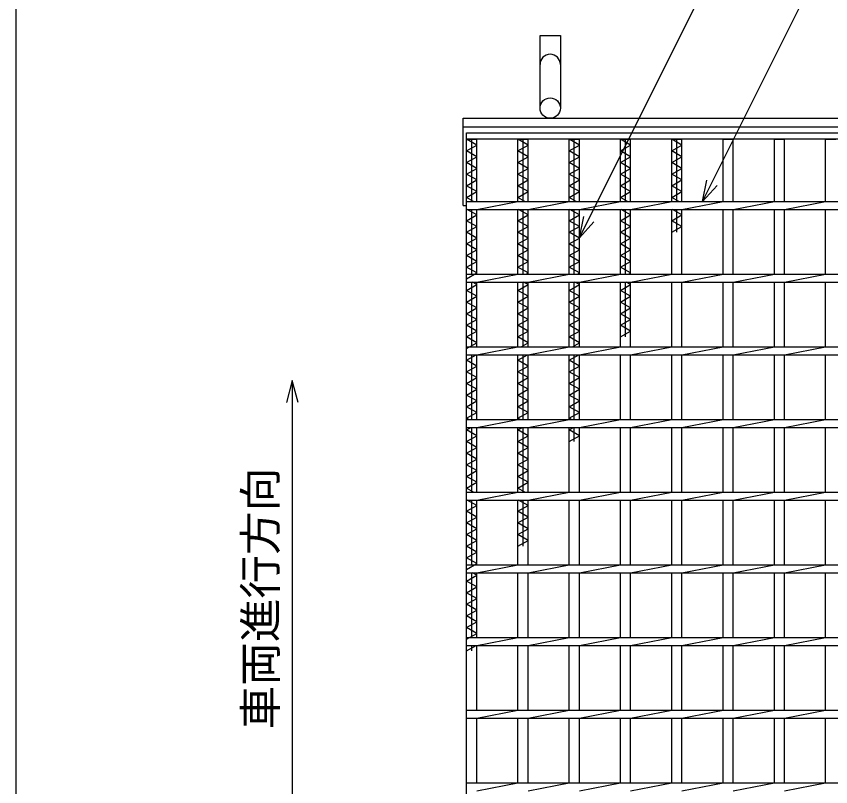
# Model space of a CAD drawing. Units: millimetres, scale not verified. Extents: x -1820 to 1731, y -1282 to 1054.
# Drawn here: x -1729 to -1168, y 29 to 559 of the extents above; entities that cross this region are included whole.
import ezdxf
from ezdxf.enums import TextEntityAlignment as Align

# ---------------------------------------------------------------- set-up
doc = ezdxf.new("R2010")
doc.units = ezdxf.units.MM
doc.header["$LTSCALE"] = 10
for name, color, linetype, lineweight in [('0_2', 150, 'Continuous', 25), ('16', 3, 'Continuous', 25), ('19', 6, 'Continuous', 25), ('22', 4, 'Continuous', 25)]:
    doc.layers.add(name, color=color, linetype=linetype, lineweight=lineweight)
doc.styles.add('ベクトル', font='')
doc.styles.get('ベクトル').set_extended_font_data('ベクトル')

msp = doc.modelspace()

# ---------------------------------------------------------------- linework, layer by layer
at = {"layer": '0_2'}
msp.add_line((-1729, -1146.5), (-1729, 1053.5), dxfattribs=at)
at = {"layer": '16'}
for p, q in [((-1419, 479), (-424, 479)), ((-1419, 474.5), (-1419, 479)), ((-424, 474.5), (-1419, 474.5)), ((-1419, -166.5), (-1419, 474.5)), ((-1419, 474.5), (-1412, 474.5)), ((-1412, 470.5), (-1419, 474.5)), ((-1415.5, 431.75), (-1415.5, 474.5)), ((-1412, 431.75), (-1412, 474.5)), ((-1383.7, 431.75), (-1383.7, 474.5)), ((-1383.7, 474.5), (-1376.7, 474.5)), ((-1376.7, 470.5), (-1383.7, 474.5)), ((-1380.2, 431.75), (-1380.2, 474.5)), ((-1376.7, 431.75), (-1376.7, 474.5)), ((-1348.4, 431.75), (-1348.4, 474.5)), ((-1348.4, 474.5), (-1341.4, 474.5)), ((-1341.4, 470.5), (-1348.4, 474.5)), ((-1344.9, 431.75), (-1344.9, 474.5)), ((-1341.4, 431.75), (-1341.4, 474.5)), ((-1313.1, 431.75), (-1313.1, 474.5)), ((-1313.1, 474.5), (-1306.1, 474.5)), ((-1306.1, 470.5), (-1313.1, 474.5)), ((-1309.6, 431.75), (-1309.6, 474.5)), ((-1306.1, 431.75), (-1306.1, 474.5)), ((-1277.8, 431.75), (-1277.8, 474.5)), ((-1277.8, 474.5), (-1270.8, 474.5)), ((-1270.8, 470.5), (-1277.8, 474.5)), ((-1274.3, 431.75), (-1274.3, 474.5)), ((-1270.8, 431.75), (-1270.8, 474.5)), ((-1242.5, 431.75), (-1242.5, 474.5)), ((-1242.5, 474.5), (-1235.5, 474.5)), ((-1235.5, 431.75), (-1235.5, 474.5)), ((-1207.2, 431.75), (-1207.2, 474.5)), ((-1207.2, 474.5), (-1200.2, 474.5)), ((-1200.2, 431.75), (-1200.2, 474.5)), ((-1171.9, 431.75), (-1171.9, 474.5)), ((-1171.9, 474.5), (-1164.9, 474.5)), ((-1419, 466.5), (-1412, 470.5)), ((-1412, 462.5), (-1419, 466.5)), ((-1383.7, 466.5), (-1376.7, 470.5)), ((-1376.7, 462.5), (-1383.7, 466.5)), ((-1348.4, 466.5), (-1341.4, 470.5)), ((-1341.4, 462.5), (-1348.4, 466.5)), ((-1313.1, 466.5), (-1306.1, 470.5)), ((-1306.1, 462.5), (-1313.1, 466.5)), ((-1277.8, 466.5), (-1270.8, 470.5)), ((-1270.8, 462.5), (-1277.8, 466.5)), ((-1419, 458.5), (-1412, 462.5)), ((-1383.7, 458.5), (-1376.7, 462.5)), ((-1348.4, 458.5), (-1341.4, 462.5)), ((-1313.1, 458.5), (-1306.1, 462.5)), ((-1277.8, 458.5), (-1270.8, 462.5)), ((-1412, 454.5), (-1419, 458.5)), ((-1419, 450.5), (-1412, 454.5)), ((-1376.7, 454.5), (-1383.7, 458.5)), ((-1383.7, 450.5), (-1376.7, 454.5)), ((-1341.4, 454.5), (-1348.4, 458.5)), ((-1348.4, 450.5), (-1341.4, 454.5)), ((-1306.1, 454.5), (-1313.1, 458.5)), ((-1313.1, 450.5), (-1306.1, 454.5)), ((-1270.8, 454.5), (-1277.8, 458.5)), ((-1277.8, 450.5), (-1270.8, 454.5)), ((-1412, 446.5), (-1419, 450.5)), ((-1376.7, 446.5), (-1383.7, 450.5)), ((-1341.4, 446.5), (-1348.4, 450.5)), ((-1306.1, 446.5), (-1313.1, 450.5)), ((-1270.8, 446.5), (-1277.8, 450.5)), ((-1419, 442.5), (-1412, 446.5)), ((-1383.7, 442.5), (-1376.7, 446.5)), ((-1348.4, 442.5), (-1341.4, 446.5)), ((-1313.1, 442.5), (-1306.1, 446.5)), ((-1277.8, 442.5), (-1270.8, 446.5)), ((-1412, 438.5), (-1419, 442.5)), ((-1419, 434.5), (-1412, 438.5)), ((-1376.7, 438.5), (-1383.7, 442.5)), ((-1383.7, 434.5), (-1376.7, 438.5)), ((-1341.4, 438.5), (-1348.4, 442.5)), ((-1348.4, 434.5), (-1341.4, 438.5)), ((-1306.1, 438.5), (-1313.1, 442.5)), ((-1313.1, 434.5), (-1306.1, 438.5)), ((-1270.8, 438.5), (-1277.8, 442.5)), ((-1277.8, 434.5), (-1270.8, 438.5)), ((-1414.19, 431.75), (-1419, 434.5)), ((-1419, 431.75), (-424, 431.75)), ((-1419, 426.25), (-1419, 431.75)), ((-1412, 426.25), (-1383.7, 431.75)), ((-1378.89, 431.75), (-1383.7, 434.5)), ((-1376.7, 426.25), (-1348.4, 431.75)), ((-1343.59, 431.75), (-1348.4, 434.5)), ((-1341.4, 426.25), (-1313.1, 431.75)), ((-1308.29, 431.75), (-1313.1, 434.5)), ((-1306.1, 426.25), (-1277.8, 431.75)), ((-1272.99, 431.75), (-1277.8, 434.5)), ((-1270.8, 426.25), (-1242.5, 431.75)), ((-1235.5, 426.25), (-1207.2, 431.75)), ((-1200.2, 426.25), (-1171.9, 431.75)), ((-1419, 426.25), (-424, 426.25)), ((-1412, 422.5), (-1418.56, 426.25)), ((-1415.5, 381.75), (-1415.5, 426.25)), ((-1412, 381.75), (-1412, 426.25)), ((-1383.7, 381.75), (-1383.7, 426.25)), ((-1376.7, 422.5), (-1383.26, 426.25)), ((-1380.2, 381.75), (-1380.2, 426.25)), ((-1376.7, 381.75), (-1376.7, 426.25)), ((-1348.4, 381.75), (-1348.4, 426.25)), ((-1341.4, 422.5), (-1347.96, 426.25)), ((-1344.9, 381.75), (-1344.9, 426.25)), ((-1341.4, 381.75), (-1341.4, 426.25)), ((-1313.1, 381.75), (-1313.1, 426.25)), ((-1306.1, 422.5), (-1312.66, 426.25)), ((-1309.6, 381.75), (-1309.6, 426.25)), ((-1306.1, 381.75), (-1306.1, 426.25)), ((-1277.8, 381.75), (-1277.8, 426.25)), ((-1270.8, 422.5), (-1277.36, 426.25)), ((-1274.3, 410.5), (-1274.3, 426.25)), ((-1270.8, 381.75), (-1270.8, 426.25)), ((-1242.5, 381.75), (-1242.5, 426.25)), ((-1235.5, 381.75), (-1235.5, 426.25)), ((-1207.2, 381.75), (-1207.2, 426.25)), ((-1200.2, 381.75), (-1200.2, 426.25)), ((-1171.9, 381.75), (-1171.9, 426.25)), ((-1419, 418.5), (-1412, 422.5)), ((-1383.7, 418.5), (-1376.7, 422.5)), ((-1348.4, 418.5), (-1341.4, 422.5)), ((-1313.1, 418.5), (-1306.1, 422.5)), ((-1277.8, 418.5), (-1270.8, 422.5)), ((-1412, 414.5), (-1419, 418.5)), ((-1376.7, 414.5), (-1383.7, 418.5)), ((-1341.4, 414.5), (-1348.4, 418.5)), ((-1306.1, 414.5), (-1313.1, 418.5)), ((-1270.8, 414.5), (-1277.8, 418.5)), ((-1419, 410.5), (-1412, 414.5)), ((-1412, 406.5), (-1419, 410.5)), ((-1383.7, 410.5), (-1376.7, 414.5)), ((-1376.7, 406.5), (-1383.7, 410.5)), ((-1348.4, 410.5), (-1341.4, 414.5)), ((-1341.4, 406.5), (-1348.4, 410.5)), ((-1313.1, 410.5), (-1306.1, 414.5)), ((-1306.1, 406.5), (-1313.1, 410.5)), ((-1277.8, 410.5), (-1270.8, 414.5)), ((-1419, 402.5), (-1412, 406.5)), ((-1383.7, 402.5), (-1376.7, 406.5)), ((-1348.4, 402.5), (-1341.4, 406.5)), ((-1313.1, 402.5), (-1306.1, 406.5)), ((-1412, 398.5), (-1419, 402.5)), ((-1419, 394.5), (-1412, 398.5)), ((-1376.7, 398.5), (-1383.7, 402.5)), ((-1383.7, 394.5), (-1376.7, 398.5)), ((-1341.4, 398.5), (-1348.4, 402.5)), ((-1348.4, 394.5), (-1341.4, 398.5)), ((-1306.1, 398.5), (-1313.1, 402.5)), ((-1313.1, 394.5), (-1306.1, 398.5)), ((-1412, 390.5), (-1419, 394.5)), ((-1376.7, 390.5), (-1383.7, 394.5)), ((-1341.4, 390.5), (-1348.4, 394.5)), ((-1306.1, 390.5), (-1313.1, 394.5)), ((-1419, 386.5), (-1412, 390.5)), ((-1383.7, 386.5), (-1376.7, 390.5)), ((-1348.4, 386.5), (-1341.4, 390.5)), ((-1313.1, 386.5), (-1306.1, 390.5)), ((-1412, 382.5), (-1419, 386.5)), ((-1419, 378.5), (-1412, 382.5)), ((-1419, 381.75), (-424, 381.75)), ((-1419, 376.25), (-1419, 381.75)), ((-1412, 376.25), (-1383.7, 381.75)), ((-1376.7, 382.5), (-1383.7, 386.5)), ((-1378.01, 381.75), (-1376.7, 382.5)), ((-1376.7, 376.25), (-1348.4, 381.75)), ((-1341.4, 382.5), (-1348.4, 386.5)), ((-1342.71, 381.75), (-1341.4, 382.5)), ((-1341.4, 376.25), (-1313.1, 381.75)), ((-1306.1, 382.5), (-1313.1, 386.5)), ((-1307.41, 381.75), (-1306.1, 382.5)), ((-1306.1, 376.25), (-1277.8, 381.75)), ((-1270.8, 376.25), (-1242.5, 381.75)), ((-1235.5, 376.25), (-1207.2, 381.75)), ((-1200.2, 376.25), (-1171.9, 381.75)), ((-1419, 376.25), (-424, 376.25)), ((-1415.5, 331.75), (-1415.5, 376.25)), ((-1412, 374.5), (-1415.06, 376.25)), ((-1412, 331.75), (-1412, 376.25)), ((-1383.7, 331.75), (-1383.7, 376.25)), ((-1380.2, 331.75), (-1380.2, 376.25)), ((-1376.7, 374.5), (-1379.76, 376.25)), ((-1376.7, 331.75), (-1376.7, 376.25)), ((-1348.4, 331.75), (-1348.4, 376.25)), ((-1344.9, 331.75), (-1344.9, 376.25)), ((-1341.4, 374.5), (-1344.46, 376.25)), ((-1341.4, 331.75), (-1341.4, 376.25)), ((-1313.1, 331.75), (-1313.1, 376.25)), ((-1309.6, 338.5), (-1309.6, 376.25)), ((-1306.1, 374.5), (-1309.16, 376.25)), ((-1306.1, 331.75), (-1306.1, 376.25)), ((-1277.8, 331.75), (-1277.8, 376.25)), ((-1270.8, 331.75), (-1270.8, 376.25)), ((-1242.5, 331.75), (-1242.5, 376.25)), ((-1235.5, 331.75), (-1235.5, 376.25)), ((-1207.2, 331.75), (-1207.2, 376.25)), ((-1200.2, 331.75), (-1200.2, 376.25)), ((-1171.9, 331.75), (-1171.9, 376.25)), ((-1419, 370.5), (-1412, 374.5)), ((-1412, 366.5), (-1419, 370.5)), ((-1383.7, 370.5), (-1376.7, 374.5)), ((-1376.7, 366.5), (-1383.7, 370.5)), ((-1348.4, 370.5), (-1341.4, 374.5)), ((-1341.4, 366.5), (-1348.4, 370.5)), ((-1313.1, 370.5), (-1306.1, 374.5)), ((-1306.1, 366.5), (-1313.1, 370.5)), ((-1419, 362.5), (-1412, 366.5)), ((-1383.7, 362.5), (-1376.7, 366.5)), ((-1348.4, 362.5), (-1341.4, 366.5)), ((-1313.1, 362.5), (-1306.1, 366.5)), ((-1412, 358.5), (-1419, 362.5)), ((-1376.7, 358.5), (-1383.7, 362.5)), ((-1341.4, 358.5), (-1348.4, 362.5)), ((-1306.1, 358.5), (-1313.1, 362.5)), ((-1419, 354.5), (-1412, 358.5)), ((-1412, 350.5), (-1419, 354.5)), ((-1383.7, 354.5), (-1376.7, 358.5)), ((-1376.7, 350.5), (-1383.7, 354.5)), ((-1348.4, 354.5), (-1341.4, 358.5)), ((-1341.4, 350.5), (-1348.4, 354.5)), ((-1313.1, 354.5), (-1306.1, 358.5)), ((-1306.1, 350.5), (-1313.1, 354.5)), ((-1419, 346.5), (-1412, 350.5)), ((-1383.7, 346.5), (-1376.7, 350.5)), ((-1348.4, 346.5), (-1341.4, 350.5)), ((-1313.1, 346.5), (-1306.1, 350.5)), ((-1412, 342.5), (-1419, 346.5)), ((-1419, 338.5), (-1412, 342.5)), ((-1376.7, 342.5), (-1383.7, 346.5)), ((-1383.7, 338.5), (-1376.7, 342.5)), ((-1341.4, 342.5), (-1348.4, 346.5)), ((-1348.4, 338.5), (-1341.4, 342.5)), ((-1306.1, 342.5), (-1313.1, 346.5)), ((-1313.1, 338.5), (-1306.1, 342.5)), ((-1412, 334.5), (-1419, 338.5)), ((-1376.7, 334.5), (-1383.7, 338.5)), ((-1341.4, 334.5), (-1348.4, 338.5)), ((-1419, 330.5), (-1412, 334.5)), ((-1419, 331.75), (-424, 331.75)), ((-1419, 326.25), (-1419, 331.75)), ((-1412, 326.25), (-1383.7, 331.75)), ((-1381.51, 331.75), (-1376.7, 334.5)), ((-1376.7, 326.25), (-1348.4, 331.75)), ((-1346.21, 331.75), (-1341.4, 334.5)), ((-1341.4, 326.25), (-1313.1, 331.75)), ((-1306.1, 326.25), (-1277.8, 331.75)), ((-1270.8, 326.25), (-1242.5, 331.75)), ((-1235.5, 326.25), (-1207.2, 331.75)), ((-1200.2, 326.25), (-1171.9, 331.75)), ((-1419, 326.25), (-424, 326.25)), ((-1419, 322.5), (-1412.44, 326.25)), ((-1415.5, 281.75), (-1415.5, 326.25)), ((-1412, 281.75), (-1412, 326.25)), ((-1383.7, 281.75), (-1383.7, 326.25)), ((-1383.7, 322.5), (-1377.14, 326.25)), ((-1380.2, 281.75), (-1380.2, 326.25)), ((-1376.7, 281.75), (-1376.7, 326.25)), ((-1348.4, 281.75), (-1348.4, 326.25)), ((-1348.4, 322.5), (-1341.84, 326.25)), ((-1344.9, 281.75), (-1344.9, 326.25)), ((-1341.4, 281.75), (-1341.4, 326.25)), ((-1313.1, 281.75), (-1313.1, 326.25)), ((-1306.1, 281.75), (-1306.1, 326.25)), ((-1277.8, 281.75), (-1277.8, 326.25)), ((-1270.8, 281.75), (-1270.8, 326.25)), ((-1242.5, 281.75), (-1242.5, 326.25)), ((-1235.5, 281.75), (-1235.5, 326.25)), ((-1207.2, 281.75), (-1207.2, 326.25)), ((-1200.2, 281.75), (-1200.2, 326.25)), ((-1171.9, 281.75), (-1171.9, 326.25)), ((-1412, 318.5), (-1419, 322.5)), ((-1376.7, 318.5), (-1383.7, 322.5)), ((-1341.4, 318.5), (-1348.4, 322.5)), ((-1419, 314.5), (-1412, 318.5)), ((-1412, 310.5), (-1419, 314.5)), ((-1383.7, 314.5), (-1376.7, 318.5)), ((-1376.7, 310.5), (-1383.7, 314.5)), ((-1348.4, 314.5), (-1341.4, 318.5)), ((-1341.4, 310.5), (-1348.4, 314.5)), ((-1419, 306.5), (-1412, 310.5)), ((-1383.7, 306.5), (-1376.7, 310.5)), ((-1348.4, 306.5), (-1341.4, 310.5)), ((-1412, 302.5), (-1419, 306.5)), ((-1376.7, 302.5), (-1383.7, 306.5)), ((-1341.4, 302.5), (-1348.4, 306.5)), ((-1419, 298.5), (-1412, 302.5)), ((-1412, 294.5), (-1419, 298.5)), ((-1383.7, 298.5), (-1376.7, 302.5)), ((-1376.7, 294.5), (-1383.7, 298.5)), ((-1348.4, 298.5), (-1341.4, 302.5)), ((-1341.4, 294.5), (-1348.4, 298.5)), ((-1419, 290.5), (-1412, 294.5)), ((-1383.7, 290.5), (-1376.7, 294.5)), ((-1348.4, 290.5), (-1341.4, 294.5)), ((-1412, 286.5), (-1419, 290.5)), ((-1419, 282.5), (-1412, 286.5)), ((-1376.7, 286.5), (-1383.7, 290.5)), ((-1383.7, 282.5), (-1376.7, 286.5)), ((-1341.4, 286.5), (-1348.4, 290.5)), ((-1348.4, 282.5), (-1341.4, 286.5)), ((-1417.69, 281.75), (-1419, 282.5)), ((-1419, 281.75), (-424, 281.75)), ((-1419, 276.25), (-1419, 281.75)), ((-1412, 276.25), (-1383.7, 281.75)), ((-1382.39, 281.75), (-1383.7, 282.5)), ((-1376.7, 276.25), (-1348.4, 281.75)), ((-1347.09, 281.75), (-1348.4, 282.5)), ((-1341.4, 276.25), (-1313.1, 281.75)), ((-1306.1, 276.25), (-1277.8, 281.75)), ((-1270.8, 276.25), (-1242.5, 281.75)), ((-1235.5, 276.25), (-1207.2, 281.75)), ((-1200.2, 276.25), (-1171.9, 281.75)), ((-1419, 276.25), (-424, 276.25)), ((-1419, 274.5), (-1415.94, 276.25)), ((-1415.5, 231.75), (-1415.5, 276.25)), ((-1412, 231.75), (-1412, 276.25)), ((-1383.7, 231.75), (-1383.7, 276.25)), ((-1383.7, 274.5), (-1380.64, 276.25)), ((-1380.2, 231.75), (-1380.2, 276.25)), ((-1376.7, 231.75), (-1376.7, 276.25)), ((-1348.4, 231.75), (-1348.4, 276.25)), ((-1348.4, 274.5), (-1345.34, 276.25)), ((-1344.9, 266.5), (-1344.9, 276.25)), ((-1341.4, 231.75), (-1341.4, 276.25)), ((-1313.1, 231.75), (-1313.1, 276.25)), ((-1306.1, 231.75), (-1306.1, 276.25)), ((-1277.8, 231.75), (-1277.8, 276.25)), ((-1270.8, 231.75), (-1270.8, 276.25)), ((-1242.5, 231.75), (-1242.5, 276.25)), ((-1235.5, 231.75), (-1235.5, 276.25)), ((-1207.2, 231.75), (-1207.2, 276.25)), ((-1200.2, 231.75), (-1200.2, 276.25)), ((-1171.9, 231.75), (-1171.9, 276.25)), ((-1412, 270.5), (-1419, 274.5)), ((-1419, 266.5), (-1412, 270.5)), ((-1376.7, 270.5), (-1383.7, 274.5)), ((-1383.7, 266.5), (-1376.7, 270.5)), ((-1341.4, 270.5), (-1348.4, 274.5)), ((-1348.4, 266.5), (-1341.4, 270.5)), ((-1412, 262.5), (-1419, 266.5)), ((-1376.7, 262.5), (-1383.7, 266.5)), ((-1419, 258.5), (-1412, 262.5)), ((-1412, 254.5), (-1419, 258.5)), ((-1383.7, 258.5), (-1376.7, 262.5)), ((-1376.7, 254.5), (-1383.7, 258.5)), ((-1419, 250.5), (-1412, 254.5)), ((-1383.7, 250.5), (-1376.7, 254.5)), ((-1412, 246.5), (-1419, 250.5)), ((-1376.7, 246.5), (-1383.7, 250.5)), ((-1419, 242.5), (-1412, 246.5)), ((-1412, 238.5), (-1419, 242.5)), ((-1383.7, 242.5), (-1376.7, 246.5)), ((-1376.7, 238.5), (-1383.7, 242.5)), ((-1419, 234.5), (-1412, 238.5)), ((-1383.7, 234.5), (-1376.7, 238.5)), ((-1414.19, 231.75), (-1419, 234.5)), ((-1419, 231.75), (-424, 231.75)), ((-1419, 226.25), (-1419, 231.75)), ((-1412, 226.25), (-1383.7, 231.75)), ((-1378.89, 231.75), (-1383.7, 234.5)), ((-1376.7, 226.25), (-1348.4, 231.75)), ((-1341.4, 226.25), (-1313.1, 231.75)), ((-1306.1, 226.25), (-1277.8, 231.75)), ((-1270.8, 226.25), (-1242.5, 231.75)), ((-1235.5, 226.25), (-1207.2, 231.75)), ((-1200.2, 226.25), (-1171.9, 231.75)), ((-1419, 226.25), (-424, 226.25)), ((-1412, 222.5), (-1418.56, 226.25)), ((-1415.5, 181.75), (-1415.5, 226.25)), ((-1412, 181.75), (-1412, 226.25)), ((-1383.7, 181.75), (-1383.7, 226.25)), ((-1376.7, 222.5), (-1383.26, 226.25)), ((-1380.2, 194.5), (-1380.2, 226.25)), ((-1376.7, 181.75), (-1376.7, 226.25)), ((-1348.4, 181.75), (-1348.4, 226.25)), ((-1341.4, 181.75), (-1341.4, 226.25)), ((-1313.1, 181.75), (-1313.1, 226.25)), ((-1306.1, 181.75), (-1306.1, 226.25)), ((-1277.8, 181.75), (-1277.8, 226.25)), ((-1270.8, 181.75), (-1270.8, 226.25)), ((-1242.5, 181.75), (-1242.5, 226.25)), ((-1235.5, 181.75), (-1235.5, 226.25)), ((-1207.2, 181.75), (-1207.2, 226.25)), ((-1200.2, 181.75), (-1200.2, 226.25)), ((-1171.9, 181.75), (-1171.9, 226.25)), ((-1419, 218.5), (-1412, 222.5)), ((-1383.7, 218.5), (-1376.7, 222.5)), ((-1412, 214.5), (-1419, 218.5)), ((-1419, 210.5), (-1412, 214.5)), ((-1376.7, 214.5), (-1383.7, 218.5)), ((-1383.7, 210.5), (-1376.7, 214.5)), ((-1412, 206.5), (-1419, 210.5)), ((-1376.7, 206.5), (-1383.7, 210.5)), ((-1419, 202.5), (-1412, 206.5)), ((-1412, 198.5), (-1419, 202.5)), ((-1383.7, 202.5), (-1376.7, 206.5)), ((-1376.7, 198.5), (-1383.7, 202.5)), ((-1419, 194.5), (-1412, 198.5)), ((-1383.7, 194.5), (-1376.7, 198.5)), ((-1412, 190.5), (-1419, 194.5)), ((-1419, 186.5), (-1412, 190.5)), ((-1412, 182.5), (-1419, 186.5)), ((-1419, 178.5), (-1412, 182.5)), ((-1419, 181.75), (-424, 181.75)), ((-1419, 176.25), (-1419, 181.75)), ((-1412, 176.25), (-1383.7, 181.75)), ((-1376.7, 176.25), (-1348.4, 181.75)), ((-1341.4, 176.25), (-1313.1, 181.75)), ((-1306.1, 176.25), (-1277.8, 181.75)), ((-1270.8, 176.25), (-1242.5, 181.75)), ((-1235.5, 176.25), (-1207.2, 181.75)), ((-1200.2, 176.25), (-1171.9, 181.75)), ((-1419, 176.25), (-424, 176.25)), ((-1419, 170.5), (-1412, 174.5)), ((-1415.5, 131.75), (-1415.5, 176.25)), ((-1412, 174.5), (-1415.06, 176.25)), ((-1412, 131.75), (-1412, 176.25)), ((-1383.7, 131.75), (-1383.7, 176.25)), ((-1376.7, 131.75), (-1376.7, 176.25)), ((-1348.4, 131.75), (-1348.4, 176.25)), ((-1341.4, 131.75), (-1341.4, 176.25)), ((-1313.1, 131.75), (-1313.1, 176.25)), ((-1306.1, 131.75), (-1306.1, 176.25)), ((-1277.8, 131.75), (-1277.8, 176.25)), ((-1270.8, 131.75), (-1270.8, 176.25)), ((-1242.5, 131.75), (-1242.5, 176.25)), ((-1235.5, 131.75), (-1235.5, 176.25)), ((-1207.2, 131.75), (-1207.2, 176.25)), ((-1200.2, 131.75), (-1200.2, 176.25)), ((-1171.9, 131.75), (-1171.9, 176.25)), ((-1412, 166.5), (-1419, 170.5)), ((-1419, 162.5), (-1412, 166.5)), ((-1412, 158.5), (-1419, 162.5)), ((-1419, 154.5), (-1412, 158.5)), ((-1412, 150.5), (-1419, 154.5)), ((-1419, 146.5), (-1412, 150.5)), ((-1412, 142.5), (-1419, 146.5)), ((-1419, 138.5), (-1412, 142.5)), ((-1412, 134.5), (-1419, 138.5)), ((-1419, 130.5), (-1412, 134.5)), ((-1419, 131.75), (-424, 131.75)), ((-1419, 126.25), (-1419, 131.75)), ((-1412, 126.25), (-1383.7, 131.75)), ((-1376.7, 126.25), (-1348.4, 131.75)), ((-1341.4, 126.25), (-1313.1, 131.75)), ((-1306.1, 126.25), (-1277.8, 131.75)), ((-1270.8, 126.25), (-1242.5, 131.75)), ((-1235.5, 126.25), (-1207.2, 131.75)), ((-1200.2, 126.25), (-1171.9, 131.75)), ((-1419, 126.25), (-424, 126.25)), ((-1419, 122.5), (-1412.44, 126.25)), ((-1415.5, 122.5), (-1415.5, 126.25)), ((-1412, 81.75), (-1412, 126.25)), ((-1383.7, 81.75), (-1383.7, 126.25)), ((-1376.7, 81.75), (-1376.7, 126.25)), ((-1348.4, 81.75), (-1348.4, 126.25)), ((-1341.4, 81.75), (-1341.4, 126.25)), ((-1313.1, 81.75), (-1313.1, 126.25)), ((-1306.1, 81.75), (-1306.1, 126.25)), ((-1277.8, 81.75), (-1277.8, 126.25)), ((-1270.8, 81.75), (-1270.8, 126.25)), ((-1242.5, 81.75), (-1242.5, 126.25)), ((-1235.5, 81.75), (-1235.5, 126.25)), ((-1207.2, 81.75), (-1207.2, 126.25)), ((-1200.2, 81.75), (-1200.2, 126.25)), ((-1171.9, 81.75), (-1171.9, 126.25)), ((-1419, 81.75), (-424, 81.75)), ((-1419, 76.25), (-1419, 81.75)), ((-1412, 76.25), (-1383.7, 81.75)), ((-1376.7, 76.25), (-1348.4, 81.75)), ((-1341.4, 76.25), (-1313.1, 81.75)), ((-1306.1, 76.25), (-1277.8, 81.75)), ((-1270.8, 76.25), (-1242.5, 81.75)), ((-1235.5, 76.25), (-1207.2, 81.75)), ((-1200.2, 76.25), (-1171.9, 81.75)), ((-1419, 76.25), (-424, 76.25)), ((-1412, 31.75), (-1412, 76.25)), ((-1383.7, 31.75), (-1383.7, 76.25)), ((-1376.7, 31.75), (-1376.7, 76.25)), ((-1348.4, 31.75), (-1348.4, 76.25)), ((-1341.4, 31.75), (-1341.4, 76.25)), ((-1313.1, 31.75), (-1313.1, 76.25)), ((-1306.1, 31.75), (-1306.1, 76.25)), ((-1277.8, 31.75), (-1277.8, 76.25)), ((-1270.8, 31.75), (-1270.8, 76.25)), ((-1242.5, 31.75), (-1242.5, 76.25)), ((-1235.5, 31.75), (-1235.5, 76.25)), ((-1207.2, 31.75), (-1207.2, 76.25)), ((-1200.2, 31.75), (-1200.2, 76.25)), ((-1171.9, 31.75), (-1171.9, 76.25)), ((-1419, 31.75), (-424, 31.75)), ((-1419, 26.25), (-1419, 31.75)), ((-1412, 26.25), (-1383.7, 31.75)), ((-1376.7, 26.25), (-1348.4, 31.75)), ((-1341.4, 26.25), (-1313.1, 31.75)), ((-1306.1, 26.25), (-1277.8, 31.75)), ((-1270.8, 26.25), (-1242.5, 31.75)), ((-1235.5, 26.25), (-1207.2, 31.75)), ((-1200.2, 26.25), (-1171.9, 31.75))]:
    msp.add_line(p, q, dxfattribs=at)
at = {"layer": '19'}
for p, q in [((-1368.5, 496), (-1368.5, 546)), ((-1368.5, 546), (-1354.5, 546)), ((-1354.5, 546), (-1354.5, 496)), ((-1421.5, 489), (-421.5, 489)), ((-1421.5, 429), (-1421.5, 489)), ((-1421.5, 483), (-421.5, 483)), ((-1421.5, 429), (-1419, 429))]:
    msp.add_line(p, q, dxfattribs=at)
msp.add_circle((-1361.5, 496), 7, dxfattribs=at)
msp.add_arc((-1361.5, 526), 7, 0, 180, dxfattribs=at)
at = {"layer": '22'}
for p, q in [((-1341.4, 406.75), (-1158.9, 771.75)), ((-1256.65, 431.75), (-1110.28, 724.5)), ((-1256.65, 431.75), (-1253.65, 446.35)), ((-1256.65, 431.75), (-1246.65, 442.75)), ((-1341.4, 406.75), (-1338.4, 421.35)), ((-1341.4, 406.75), (-1331.4, 417.75)), ((-1539, 308.5), (-1543, 293.5)), ((-1535, 293.5), (-1539, 308.5)), ((-1539, 308.5), (-1539, 8.5))]:
    msp.add_line(p, q, dxfattribs=at)

# ---------------------------------------------------------------- texts
at = {"layer": '22', "color": 2, "style": 'ベクトル'}
msp.add_text('車両進行方向', height=21.99, rotation=90, dxfattribs=at).set_placement((-1561, 68.5), align=Align.MIDDLE_LEFT)

doc.saveas('drawing.dxf')
